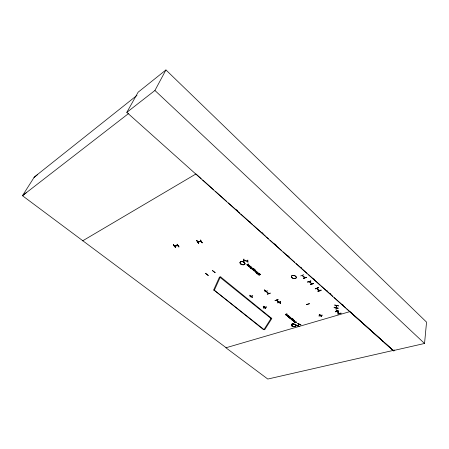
<?xml version="1.0" encoding="UTF-8"?>
<svg xmlns="http://www.w3.org/2000/svg" width="449" height="449" viewBox="0 0 449 449"><rect width="100%" height="100%" fill="white"/><g stroke="black" fill="none" stroke-linecap="round" stroke-linejoin="round"><path stroke-width="0.67" d="M177.669 245.755L177.602 245.429M247.842 260.005L247.882 262.48M198.172 241.573L198.088 241.787M201.27 241.601L197.818 241.921M299.186 324.442L297.401 325.671L297.771 325.362M424.541 343.463L426.55 322.129L165.945 69.954L138.135 92.191L126.809 112.379L393.257 350.596L424.541 343.463L154.922 90.479L165.945 69.954M394.054 349.726L393.88 351.096L349.894 311.617L225.903 347.79L267.795 379.046L393.156 350.445M393.257 350.596L385.029 343.042M215.138 272.717L212.411 270.539L215.178 272.582M334.679 305.129L338.625 305.898L334.701 305M340.92 312.992L341.016 313.29M337.755 313.84L337.844 314.132L341.016 313.279M337.766 313.868L340.914 313.138M338.31 311.892L336.032 309.748M338.613 310.86L335.42 311.836M337.177 311.039L336.789 310.837M337.205 311.37L337.21 311.718L337.367 311.325M337.21 311.718L337.244 311.387M334.191 307.183C333.708 308.177 338.293 308.418 338.091 308.053M336.155 307.239L336.239 307.593M336.262 307.616L336.29 307.273M336.638 305.864L336.699 305.55M336.671 305.82L336.756 305.516M338.063 308.205L334.129 307.481M321.686 316.377C319.419 315.456 317.505 312.504 321.624 316.528M318.986 315.944L322.129 315.237L322.04 314.957M320.216 315.103L320.878 315.479L320.575 315.131M320.788 315.075L320.547 315.546M320.855 315.473L320.855 315.069L320.502 315.451M321.035 289.975C321.568 290.598 317.74 291.659 317.898 290.986M317.174 288.449C315.9 288.258 320.137 291.872 319.132 290.194M318.476 287.702L315.198 288.802L318.335 287.742M338.041 308.3L334.135 307.447M315.333 288.87L318.319 287.753M309.383 303.676L306.454 304.607M313.458 283.235C314.003 283.869 310.186 284.879 310.332 284.284M306.482 304.489L309.496 303.749M311.555 283.465L311.662 283.431M310.837 281.102L307.582 282.062L310.86 280.922M300.886 324.88L297.693 323.448M300.869 324.997L297.715 323.319M310.82 281.052L307.745 282.011M294.522 321.967L295.206 322.741L295.257 322.382M295.925 324.762L295.784 325.014L298.961 326.535M294.482 322.135L295.218 322.55L296.548 321.995M295.206 322.741L296.716 322.129M336.542 305.617L336.032 307.739M304.68 277.229L304.809 277.746M294.836 321.63L294.185 321.086M293.32 320.968L294.263 320.681M293.427 319.985L294.381 320.811L294.348 320.221M294.684 320.855L294.381 320.984L294.421 320.642M294.437 321.344L295.077 321.624L294.482 321.175M294.488 321.074L294.606 320.535M294.656 322.085L295.257 321.551L294.146 321.26M293.719 320.232L292.922 320.603L292.658 320.221M292.9 319.351L292.181 318.947L291.39 319.183A0.651 0.348 14.4 0 0 291.463 319.419C295.84 319.626 289.235 317.634 291.766 319.884L293.276 319.273M303.687 274.715L300.701 275.916M303.457 278.391C309.445 275.983 305.556 278.2 303.356 278.105M292.49 320.272L292.967 320.749L293.876 320.361M294.696 321.978L293.741 321.243M293.943 320.62L294.033 320.317M294.797 321.798L294.168 321.714L293.943 321.181M290.436 318.784L292.125 318.302L290.598 318.913L290.436 317.757L291.266 318.251L290.396 317.926M302.407 275.658L302.486 275.349C301.576 275.798 304.383 276.696 304.736 277.707M291.811 319.525L291.766 319.884M302.648 275.321L302.469 275.669M290.245 317.971C291.092 318.751 289.218 318.223 290.29 317.802M268.654 293.567L264.517 289.919L268.564 293.624L268.362 293.175M289.846 316.837L289.768 317.028A0.668 0.359 14.5 0 1 290.149 317.269L289.414 317.757L288.903 317.14M289.01 317.263C291.036 316.652 289.066 318.397 289.055 317.095M289.768 317.028C287.916 316.511 288.6 318.582 288.859 317.308M289.695 316.713L289.616 317.078M289.829 317.943L289.554 317.847M287.253 315.939L287.416 316.068M287.208 316.107L288.073 315.681M288.511 315.731L288.23 315.636M286.019 314.777L286.44 315.394L286.928 315.288L286.614 314.749L287.455 315.086L286.546 314.592L286.434 315.249L286.17 314.732M285.351 314.356L286.877 313.879M288.028 315.849L286.664 315.445M285.306 314.524L287.04 314.008M285.974 314.945L285.738 314.682M280.614 301.992L277.662 302.8L280.524 301.706M276.966 300.246L276.663 300.246L280.49 303.316M280.507 303.322L278.015 301.363M278.975 302.329L276.573 300.302M277.987 299.713L275.046 300.589L278.021 299.601M278.015 301.223L280.445 303.49M214.005 290.032L263.524 329.689L264.018 329.538L271.145 318.262M271.813 318.509L264.663 329.779L264.018 329.538L213.718 289.841L219.527 276.932L271.078 318.515L271.662 318.1M266.229 306.875C266.695 307.458 263.428 308.62 263.529 307.761M270.085 292.95L270.18 293.242L267.234 294.089M264.613 306.981L264.893 307.301L264.528 307.329M264.506 307.29L264.865 306.914L264.854 307.419M264.854 307.329L264.854 306.931M263.294 306.313L265.774 308.368L263.344 306.173M267.043 292.063L264.495 290.048M264.725 291.783L267.525 290.8M265.522 291.092L265.432 291.019M260.224 274.552C259.208 273.424 259.107 275.506 260.274 274.384M258.944 274.895L259.084 275.226L260.633 274.474M259.067 273.609L257.715 274.064C259.269 273.402 259.326 273.677 259.264 273.295M250.037 296.884L252.753 295.835M258.046 274.131L259.196 274.3M252.456 297.255C252.456 297.794 249.032 295.711 249.925 295.161M259.544 274.665L259.331 274.485M257.019 273.076C256.693 273.935 258.691 274.002 258.315 273.155A0.713 0.415 16.7 0 0 257.894 272.885L256.547 273.228L257.103 273.795M256.205 272.784L256.963 272.234L255.548 272.229C256.89 271.628 259.516 272.38 256.385 272.936L256.256 272.61M257.737 272.947C259.202 273.761 255.807 273.576 257.737 272.947L257.816 272.543M251.547 296.099L251.457 296.026M251.771 296.48L251.361 296.514M259.275 274.653L258.287 274.333M254.841 271.404L255.358 271.926L256.306 271.454M256.256 271.628L256.463 271.392M256.126 271.303L255.745 271.196L256.789 271.269L256.531 271.673M250.071 296.778L252.602 295.874M255.161 270.253L254.375 269.804L253.562 270.113A0.696 0.41 17 0 0 253.663 270.393C258.276 270.421 251.143 268.373 254.022 270.938L255.576 270.175M256.076 271.477L255.245 271.746L255.01 271.336M252.585 269.501L252.708 269.821L253.881 269.204M253.825 269.142C254.808 268.71 253.511 269.675 254.078 268.889M252.461 268.474L253.214 268.906M252.529 269.669L253.702 269.052M250.795 267.795C250.463 268.665 252.484 268.732 252.091 267.873A0.713 0.421 17.2 0 0 251.665 267.598C250.39 266.622 249.773 269.181 251.081 268.451M251.513 267.66C252.989 268.48 249.582 268.317 251.513 267.66L251.586 267.256M251.838 268.721L251.541 268.62M252.31 268.536L252.49 269.22L251.996 268.659M304.893 277.673L302.312 275.4M248.954 266.425L249.083 266.751L250.256 266.122M248.168 264.837L248.875 265.438L249.116 265.191M248.903 266.594L249.79 266.083M248.117 265.005C249.414 265.797 247.236 266.139 247.551 265.084M248.022 264.893L248.207 265.584L247.708 265.022M248.555 264.124L246.759 264.781L248.37 263.973M249.739 266.257L249.403 265.864L248.415 266.184L248.291 265.859M247.444 261.217L247.579 260.824M247.579 260.936L247.399 261.211L247.842 261.211M247.5 265.258L247.253 264.983M244.402 260.386L244.402 260.297M243.942 259.045L243.678 261.677L243.953 261.543M251.092 267.206L250.368 267.57L249.622 267.234A0.629 0.37 17.3 0 1 249.521 266.97L250.396 266.616A0.629 0.37 17.2 0 1 250.783 266.768L250.991 266.942M213.915 290.284L214.398 290.093L220.229 277.196L220.824 276.741M213.651 271.454L213.69 271.606M208.336 275.428L205.631 273.256M207.034 274.558L207.101 274.204M200.422 240.013L202.19 242.718M198.683 243.044L198.424 243.235L196.673 240.512M197.74 241.82L201.191 241.478M196.909 240.35L198.436 243.218M295.874 324.919L299.045 326.485M179.011 246.922L177.052 244.29L178.898 246.793M174.992 245.676L175.059 245.766M173.718 244.486C172.781 244.873 175.363 247.646 175.548 247.102M178.831 246.961L177.08 244.166M208.207 275.613L205.513 273.441M336.228 307.761L336.699 305.617M321.478 316.584L319.217 314.485M265.623 308.407L263.181 306.358M249.869 295.296L252.377 297.418M251.098 296.34L251.35 296.245M265.415 291.199L265.662 291.115M265.763 291.227L265.488 291.3M311.898 283.903L309.333 281.63M319.469 290.626L316.994 288.415M279.244 302.508L278.969 302.57M198.598 243.19L196.645 240.535M243.858 259.185L243.897 261.716M339.354 313.582L337.064 311.449M243.891 260.431L244.329 260.515M337.042 310.955L336.739 311.045L337.098 310.961M34.006 177.54L37.722 174.521M297.558 325.721L299.315 324.296M136.973 95.379L34.337 177.018L22.45 195.702L226.116 347.694M26.16 192.761L22.45 195.702L128.779 113.361M126.809 112.379L154.922 90.479M177.894 245.603L174.538 245.906L174.857 245.878M177.518 245.625L177.804 245.586M82.582 240.872L195.955 173.954L201.174 178.618M243.93 260.437L247.797 261.29L243.975 260.431M247.197 265.151L248.275 264.798L249.066 265.365M247.657 265.196L247.966 265.067M248.235 266.033L249.369 265.685L249.897 266.195M250.738 267.969L250.508 268.249L251.03 268.625M251.491 268.788L252.568 268.44L253.354 269.002M251.945 268.833L252.254 268.71M256.968 273.25L256.727 273.52L257.243 273.89M258.893 275.069L259.488 274.839M303.311 278.285L306.566 277.302M313.436 283.375L310.315 284.43M275.046 300.583L277.993 299.769M317.892 291.154L321.013 290.116M321.119 290.228L318.004 291.278M277.802 302.895L280.518 301.885M285.699 314.85L286.445 314.614M286.125 314.901L286.434 314.805M286.619 315.619L287.719 315.366L288.185 315.804M287.371 316.242L288.466 315.9M289.515 318.015L290.464 317.752M293.438 321.271L294.381 320.984M177.894 245.715L174.689 246.03M335.302 311.774L338.467 310.916M318.947 315.939L322.129 315.226M338.439 312.004L336.043 309.894M287.472 315.198L288.017 315.293M288.264 316.001L288.673 316.001A0.589 0.314 14.6 0 1 289.033 316.135L289.212 316.292M173.466 244.671L175.48 247.27M259.466 273.851L260.274 274.165M254.039 269.439L254.392 269.456M311.527 283.746C312.964 284.891 308.059 280.692 309.484 281.893M290.424 318.571L289.79 318.111M291.979 318.61L292.984 319.031M339.203 313.582L336.986 311.527M252.619 268.266L253.129 268.53M200.411 240.153L202.179 242.858M271.078 318.515L271.746 318.762M294.482 320.412L294.645 321.029M250.952 266.678L250.839 266.594A0.629 0.37 17.2 0 0 250.587 266.476M220.734 276.994L271.594 318.352M291.749 318.212L292.086 318.476M292.944 319.2L293.231 319.441M293.388 320.159L293.68 320.401M293.837 320.53L294.224 320.85M255.2 270.074L255.52 270.349M259.067 273.374L259.415 273.643M260.583 274.648L259.533 274.019L259.146 274.474M236.466 209.717L237.51 210.648M249.515 221.391L250.559 222.322M262.042 232.599L263.086 233.531M274.564 243.807L276.129 245.205M287.613 255.481L289.178 256.879M300.662 267.155L301.706 268.087M313.711 278.829L314.755 279.761M326.754 290.503L327.798 291.435M329.886 293.304L330.93 294.241M342.413 304.512L343.457 305.449M202.74 180.021L213.696 189.82M215.262 191.218L226.745 201.489M228.305 202.886L239.788 213.152M240.832 214.083L252.31 224.354M253.354 225.286L265.359 236.017M266.403 236.954L268.491 238.817M270.057 240.221L281.534 250.486M283.1 251.883L294.578 262.154M296.144 263.552L307.105 273.351M308.671 274.754L320.148 285.02M321.192 285.951L332.675 296.217M334.241 297.62L345.719 307.885M346.763 308.817L362.309 322.724M363.864 324.111L382.969 341.195M252.405 268.648L252.664 269.383L251.788 268.895M173.488 244.649L175.318 247.264M200.355 240.181L202.123 242.887M270.175 293.208L267.38 294.202M250.935 266.897A0.629 0.37 17.2 0 1 251.036 267.161M250.851 267.088C249.571 268.216 249.734 265.982 250.851 267.088M289.027 316.579L287.994 316.545L289.027 316.579M336.537 305.466L336.475 305.803L336.554 305.472M287.803 316.365L287.775 316.438A0.589 0.314 14.6 0 0 287.848 316.663L288.533 316.966L289.246 316.685A0.595 0.32 14.6 0 0 289.173 316.461L288.988 316.309A0.589 0.314 14.6 0 0 288.628 316.169L287.803 316.365M266.206 307.015L263.484 307.93L266.212 307.037M240.731 263.894A2.509 1.482 17.8 0 0 244.817 264.068A2.526 1.493 17.8 0 0 241.882 261.565A2.526 1.493 17.8 0 0 240.72 263.894A2.526 1.493 17.8 0 0 244.834 264.074A2.509 1.482 17.8 0 0 241.882 261.571A2.509 1.482 17.8 0 0 240.731 263.894M240.748 263.821A2.526 1.493 17.8 0 0 244.857 263.995A2.526 1.493 17.8 0 0 241.904 261.486A2.526 1.493 17.8 0 0 240.748 263.821M291.906 277.723A2.542 1.499 14.3 0 0 296.149 277.937A2.542 1.499 14.3 0 0 293.349 275.467A2.542 1.499 14.3 0 0 291.906 277.723M291.917 277.65A2.559 1.504 14.3 0 0 296.183 277.864A2.559 1.504 14.3 0 0 293.365 275.377A2.559 1.504 14.3 0 0 291.917 277.65M291.906 325.884A2.307 1.218 14.3 0 0 295.745 326.182A2.307 1.218 14.3 0 0 293.208 324.083A2.307 1.218 14.3 0 0 291.906 325.884A2.301 1.218 14.3 0 0 295.739 326.176A2.301 1.218 14.3 0 0 293.208 324.077A2.301 1.218 14.3 0 0 291.912 325.879M291.94 325.755A2.307 1.218 14.3 0 0 295.773 326.053A2.307 1.218 14.3 0 0 293.242 323.948A2.307 1.218 14.3 0 0 291.94 325.755A2.296 1.218 14.3 0 0 295.768 326.047A2.296 1.218 14.3 0 0 293.242 323.954A2.296 1.218 14.3 0 0 291.945 325.75"/></g></svg>
